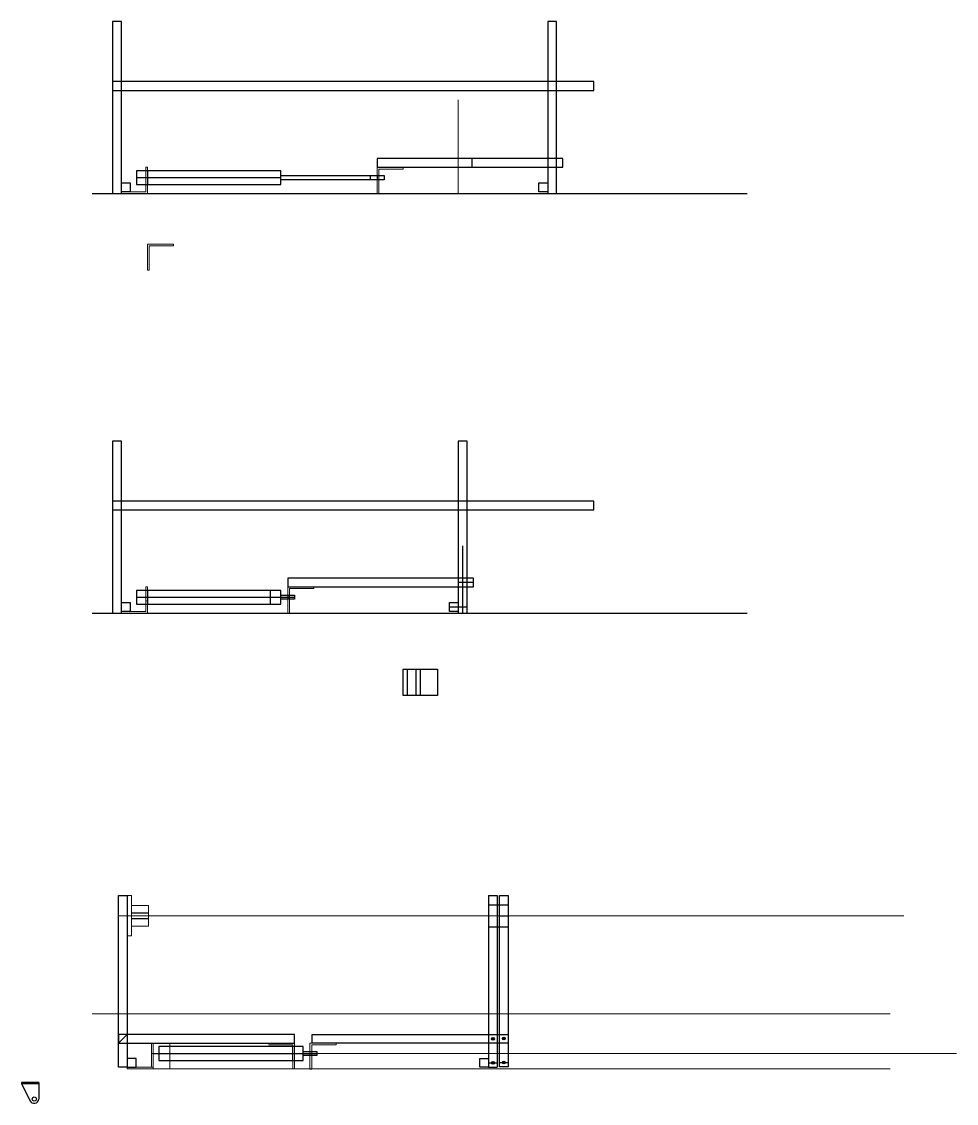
# Model space of a CAD drawing. Header units: millimetres. Extents: x -15418 to 43885, y -27590 to 23052.
# Drawn here: x -10622 to -9262, y -3074 to -1499 of the extents above; entities that cross this region are included whole.
import ezdxf

# ---------------------------------------------------------------- set-up
doc = ezdxf.new("R2010")
doc.units = ezdxf.units.MM
doc.header["$LTSCALE"] = 0.5
doc.layers.get('0').update_dxf_attribs({"lineweight": 5})
for name, color, linetype in [('Layer1', 1, 'Continuous'), ('Layer2', 2, 'Continuous'), ('Layer3', 9, 'Continuous')]:
    doc.layers.add(name, color=color, linetype=linetype)
doc.layers.add('Layer9', color=3, linetype='Continuous', lineweight=5)

msp = doc.modelspace()

# ---------------------------------------------------------------- hatches: boundary and pattern name
at = {"layer": 'Layer1', "true_color": 0xf8d731, "transparency": 33554661}
h = msp.add_hatch(dxfattribs=at)
h.set_pattern_fill('ANSI31', color=40, scale=0.52)
h.set_pattern_definition([(45, (-35046.7765, -17696.6497), (-1.1674333, 1.1674333), [])])
h.paths.add_polyline_path([(-10615.1912, -3043.1109), (-10619.1912, -3043.1109), (-10619.1912, -3044.6109), (-10615.1912, -3044.6109)])
h.paths.add_polyline_path([(-10599.1112, -3043.1109), (-10603.1112, -3043.1109), (-10603.1112, -3044.6109), (-10599.1112, -3044.6109)])

# ---------------------------------------------------------------- linework, layer by layer
at = {"transparency": 33554661}
for p, q in [((-9986.6148, -1749.4768), (-9986.6148, -1613.2144)), ((-9986.6148, -2360.0669), (-9986.6148, -2223.8045)), ((-10467.9812, -2770.961), (-10461.9812, -2770.961)), ((-10461.9812, -2770.961), (-10461.9812, -2829.961)), ((-10461.9812, -2785.461), (-10436.9812, -2785.461)), ((-10436.9812, -2785.461), (-10436.9812, -2815.461)), ((-10480.6812, -2800.461), (-9338.6472, -2800.461)), ((-10461.9812, -2800.461), (-10436.9812, -2800.461)), ((-10461.9812, -2815.461), (-10436.9812, -2815.461)), ((-10461.9812, -2829.961), (-10467.9812, -2829.961)), ((-10518.902, -2943.461), (-9358.4105, -2943.461)), ((-10432.9812, -3000.961), (-9262.3252, -3000.961)), ((-10467.9812, -3023.461), (-9358.4105, -3023.461))]:
    msp.add_line(p, q, dxfattribs=at)
at = {"layer": 'Layer1', "transparency": 33554661}
for p, q in [((-10476.6148, -1499.4768), (-10489.3148, -1499.4768)), ((-10489.3148, -1499.4768), (-10489.3148, -1749.4768)), ((-10476.6148, -1749.4768), (-10476.6148, -1499.4768)), ((-9843.9148, -1499.4768), (-9856.6148, -1499.4768)), ((-9856.6148, -1499.4768), (-9856.6148, -1749.4768)), ((-9843.9148, -1749.4768), (-9843.9148, -1499.4768)), ((-9789.3148, -1586.7768), (-10489.3148, -1586.7768)), ((-10489.3148, -1586.7768), (-10489.3148, -1599.4768)), ((-9789.3148, -1599.4768), (-9789.3148, -1586.7768)), ((-10489.3148, -1599.4768), (-9789.3148, -1599.4768)), ((-9834.6148, -1698.7768), (-10104.6148, -1698.7768)), ((-10104.6148, -1698.7768), (-10104.6148, -1711.4768)), ((-9966.6148, -1711.4768), (-9966.6148, -1698.7768)), ((-9834.6148, -1711.4768), (-9834.6148, -1698.7768)), ((-10104.6148, -1711.4768), (-9834.6148, -1711.4768)), ((-10114.6148, -1723.4768), (-10114.6148, -1729.4768)), ((-10476.6148, -1746.9768), (-10476.6148, -1734.2768)), ((-10476.6148, -1734.2768), (-10463.9148, -1734.2768)), ((-10463.9148, -1746.9768), (-10476.6148, -1746.9768)), ((-10463.9148, -1734.2768), (-10463.9148, -1746.9768)), ((-9869.3148, -1746.9768), (-9869.3148, -1734.2768)), ((-9869.3148, -1734.2768), (-9856.6148, -1734.2768)), ((-9856.6148, -1746.9768), (-9869.3148, -1746.9768)), ((-9856.6148, -1736.7768), (-9856.6148, -1749.4768)), ((-10489.3148, -1749.4768), (-10476.6148, -1749.4768)), ((-9856.6148, -1749.4768), (-9843.9148, -1749.4768)), ((-9856.6148, -1749.4768), (-9856.6148, -1749.4768)), ((-10476.6148, -2110.0669), (-10489.3148, -2110.0669)), ((-10489.3148, -2110.0669), (-10489.3148, -2360.0669)), ((-10476.6148, -2360.0669), (-10476.6148, -2110.0669)), ((-9973.9148, -2110.0669), (-9986.6148, -2110.0669)), ((-9986.6148, -2110.0669), (-9986.6148, -2360.0669)), ((-9973.9148, -2360.0669), (-9973.9148, -2110.0669)), ((-9789.3148, -2197.3669), (-10489.3148, -2197.3669)), ((-10489.3148, -2197.3669), (-10489.3148, -2210.0669)), ((-9789.3148, -2210.0669), (-9789.3148, -2197.3669)), ((-10489.3148, -2210.0669), (-9789.3148, -2210.0669)), ((-9964.6148, -2309.3669), (-10234.6148, -2309.3669)), ((-10234.6148, -2309.3669), (-10234.6148, -2322.0669)), ((-9964.6397, -2322.0669), (-9964.6397, -2309.3669)), ((-10234.6148, -2322.0669), (-9964.6148, -2322.0669)), ((-10476.6148, -2357.5669), (-10476.6148, -2344.8669)), ((-10476.6148, -2344.8669), (-10463.9148, -2344.8669)), ((-10463.9148, -2344.8669), (-10463.9148, -2357.5669)), ((-9999.3148, -2357.5669), (-9999.3148, -2344.8669)), ((-9999.3148, -2344.8669), (-9986.6148, -2344.8669)), ((-10489.3148, -2360.0669), (-10476.6148, -2360.0669)), ((-10463.9148, -2357.5669), (-10476.6148, -2357.5669)), ((-9986.6148, -2357.5669), (-9999.3148, -2357.5669)), ((-9986.6148, -2347.3669), (-9986.6148, -2360.0669)), ((-9986.6148, -2360.0669), (-9973.9148, -2360.0669)), ((-9986.6148, -2360.0669), (-9986.6148, -2360.0669)), ((-10061.0198, -2441.8173), (-10061.0198, -2479.8173)), ((-10048.3198, -2441.8173), (-10048.3198, -2479.8173)), ((-10480.6812, -3020.961), (-10480.6812, -2770.961)), ((-10480.6812, -2770.961), (-10466.6489, -2770.961)), ((-10467.9812, -2770.961), (-10467.9812, -3020.961)), ((-9942.5812, -2770.961), (-9942.5812, -3020.961)), ((-9942.5812, -2770.961), (-9929.8812, -2770.961)), ((-9942.5812, -2784.461), (-9914.1812, -2784.461)), ((-9929.8812, -2770.961), (-9929.8812, -3020.961)), ((-9926.8812, -2770.961), (-9914.1812, -2770.961)), ((-9926.8812, -3020.6023), (-9926.8812, -2770.961)), ((-9914.1812, -2770.961), (-9914.1812, -3020.6023)), ((-9926.8812, -2800.461), (-9914.1812, -2800.461)), ((-9942.5812, -2816.461), (-9914.1812, -2816.461)), ((-10224.8612, -2973.261), (-10480.6812, -2973.261)), ((-10480.6812, -2973.261), (-10480.6812, -2985.961)), ((-10480.6812, -2985.961), (-10467.9812, -2973.261)), ((-10224.8612, -2985.961), (-10224.8612, -2973.261)), ((-10199.1812, -2985.961), (-10199.1812, -2973.261)), ((-10199.1812, -2973.261), (-9914.1812, -2973.261)), ((-9914.1812, -2973.261), (-9914.1812, -2985.961)), ((-10480.6812, -2985.961), (-10224.8612, -2985.961)), ((-9914.1812, -2985.961), (-10199.1812, -2985.961)), ((-9938.2312, -2979.611), (-9934.2312, -2979.611)), ((-9936.2312, -2977.611), (-9936.2312, -2981.611)), ((-9922.5312, -2979.2523), (-9918.5312, -2979.2523)), ((-9920.5312, -2977.2523), (-9920.5312, -2981.2523)), ((-10430.4812, -3000.961), (-10406.3612, -3000.961)), ((-10227.3612, -3000.961), (-10199.8612, -3000.961)), ((-10467.9812, -3020.961), (-10480.6812, -3020.961)), ((-10455.2812, -3008.261), (-10467.9812, -3008.261)), ((-10467.9812, -3020.961), (-10455.2812, -3020.961)), ((-10455.2812, -3020.961), (-10455.2812, -3008.261)), ((-9955.2812, -3020.961), (-9955.2812, -3008.261)), ((-9955.2812, -3008.261), (-9942.5812, -3008.261)), ((-9942.5812, -3020.961), (-9955.2812, -3020.961)), ((-9942.5812, -3014.611), (-9929.8812, -3014.611)), ((-9942.5812, -3020.961), (-9929.8812, -3020.961)), ((-9936.2312, -3012.611), (-9936.2312, -3016.611)), ((-9926.8812, -3014.2523), (-9914.1812, -3014.2523)), ((-9914.1812, -3020.6023), (-9926.8812, -3020.6023)), ((-9920.5312, -3012.2523), (-9920.5312, -3016.2523)), ((-10596.6512, -3043.1109), (-10621.6512, -3043.1109)), ((-10621.6512, -3043.1109), (-10621.6512, -3044.6109)), ((-10621.6512, -3044.6109), (-10609.8325, -3069.5679)), ((-10621.6512, -3044.6109), (-10596.6512, -3044.6109)), ((-10619.1912, -3043.1109), (-10619.1912, -3044.6109)), ((-10617.1912, -3043.1109), (-10617.1912, -3044.6109)), ((-10615.1912, -3043.1109), (-10615.1912, -3044.6109)), ((-10603.1112, -3043.1109), (-10603.1112, -3044.6109)), ((-10599.1112, -3043.1109), (-10599.1112, -3044.6109)), ((-10596.6512, -3043.1109), (-10596.6512, -3067.2309)), ((-10603.2712, -3073.5309), (-10603.8512, -3073.5309))]:
    msp.add_line(p, q, dxfattribs=at)
for centre, radius in [((-9936.2312, -2979.611), 2), ((-9920.5312, -2979.2523), 2), ((-9936.2312, -3014.611), 2), ((-9920.5312, -3014.2523), 2), ((-10603.2712, -3067.2309), 3)]:
    msp.add_circle(centre, radius, dxfattribs=at)
msp.add_arc((-10603.5612, -3066.598), 6.9389, 205.3405781, 354.7671247, dxfattribs=at)
at = {"layer": 'Layer2', "transparency": 33554661}
for p, q in [((-10244.6148, -1716.4768), (-10454.6148, -1716.4768)), ((-10454.6148, -1716.4768), (-10454.6148, -1736.4768)), ((-10454.6148, -1726.4768), (-10244.6148, -1726.4768)), ((-10438.6148, -1716.4768), (-10438.6148, -1736.4768)), ((-10244.6148, -1736.4768), (-10244.6148, -1716.4768)), ((-10244.6148, -1729.4768), (-10244.6148, -1723.4768)), ((-10244.6148, -1723.4768), (-10114.6148, -1723.4768)), ((-10114.6148, -1729.4768), (-10244.6148, -1729.4768)), ((-10114.6148, -1723.4768), (-10094.6148, -1723.4768)), ((-10094.6148, -1729.4768), (-10114.6148, -1729.4768)), ((-10104.6148, -1723.4768), (-10104.6148, -1729.4768)), ((-10094.6148, -1723.4768), (-10094.6148, -1729.4768)), ((-10454.6148, -1736.4768), (-10244.6148, -1736.4768)), ((-10518.9851, -1749.4768), (-9566.7385, -1749.4768)), ((-9980.2648, -2360.0669), (-9980.2648, -2262.3315)), ((-10244.6148, -2327.0669), (-10454.6148, -2327.0669)), ((-10454.6148, -2327.0669), (-10454.6148, -2347.0669)), ((-10438.6148, -2327.0669), (-10438.6148, -2347.0669)), ((-10259.6148, -2347.0669), (-10259.6148, -2327.0669)), ((-10244.6148, -2347.0669), (-10244.6148, -2327.0669)), ((-9964.6397, -2315.7169), (-9986.6148, -2315.7169)), ((-10454.6148, -2337.0669), (-10224.6148, -2337.0669)), ((-10244.6148, -2334.0669), (-10224.6148, -2334.0669)), ((-10224.6148, -2340.0669), (-10244.6148, -2340.0669)), ((-10234.6148, -2334.0669), (-10234.6148, -2340.0669)), ((-10224.6148, -2334.0669), (-10224.6148, -2340.0669)), ((-10518.9851, -2360.0669), (-9566.7385, -2360.0669)), ((-10454.6148, -2347.0669), (-10244.6148, -2347.0669)), ((-9999.3148, -2351.2169), (-9973.9148, -2351.2169)), ((-10066.9698, -2441.8173), (-10016.9698, -2441.8173)), ((-10066.9698, -2479.8173), (-10066.9698, -2441.8173)), ((-10041.9698, -2441.8173), (-10041.9698, -2479.8173)), ((-10016.9698, -2441.8173), (-10016.9698, -2479.8173)), ((-10016.9698, -2479.8173), (-10066.9698, -2479.8173)), ((-10461.9812, -2796.461), (-10436.9812, -2796.461)), ((-10461.9812, -2804.461), (-10436.9812, -2804.461)), ((-10212.3612, -2990.961), (-10422.3612, -2990.961)), ((-10422.3612, -2990.961), (-10422.3612, -3010.961)), ((-10422.3612, -3000.961), (-10192.3612, -3000.961)), ((-10227.3612, -3010.961), (-10227.3612, -2990.961)), ((-10212.3612, -3010.961), (-10212.3612, -2990.961)), ((-10212.3612, -2997.961), (-10192.3612, -2997.961)), ((-10192.3612, -3003.961), (-10212.3612, -3003.961)), ((-10192.3612, -2997.961), (-10192.3612, -3003.961)), ((-10422.3612, -3010.961), (-10212.3612, -3010.961))]:
    msp.add_line(p, q, dxfattribs=at)
at = {"layer": 'Layer3', "transparency": 33554661}
msp.add_line((-10435.9812, -2800.461), (-10436.9812, -2800.461), dxfattribs=at)
at = {"layer": 'Layer9', "transparency": 33554661}
for p, q in [((-10441.1148, -1746.9768), (-10441.1148, -1711.4768)), ((-10441.1148, -1711.4768), (-10438.6148, -1711.4768)), ((-10438.6148, -1711.4768), (-10438.6148, -1749.4768)), ((-10104.6148, -1749.4768), (-10104.6148, -1711.4768)), ((-10104.6148, -1711.4768), (-10066.6148, -1711.4768)), ((-10066.6148, -1713.9768), (-10102.1148, -1713.9768)), ((-10102.1148, -1713.9768), (-10102.1148, -1749.4768)), ((-10066.6148, -1711.4768), (-10066.6148, -1713.9768)), ((-10441.1148, -1726.4768), (-10438.6148, -1726.4768)), ((-10476.6148, -1749.4768), (-10476.6148, -1746.9768)), ((-10476.6148, -1746.9768), (-10441.1148, -1746.9768)), ((-10438.6148, -1749.4768), (-10476.6148, -1749.4768)), ((-10102.1148, -1749.4768), (-10104.6148, -1749.4768)), ((-10438.6148, -1861.1117), (-10438.6148, -1823.1117)), ((-10438.6148, -1823.1117), (-10400.6148, -1823.1117)), ((-10400.6148, -1825.6117), (-10436.1148, -1825.6117)), ((-10436.1148, -1825.6117), (-10436.1148, -1861.1117)), ((-10400.6148, -1823.1117), (-10400.6148, -1825.6117)), ((-10436.1148, -1861.1117), (-10438.6148, -1861.1117)), ((-10441.1148, -2357.5669), (-10441.1148, -2322.0669)), ((-10441.1148, -2322.0669), (-10438.6148, -2322.0669)), ((-10438.6148, -2322.0669), (-10438.6148, -2360.0669)), ((-10234.6148, -2360.0669), (-10234.6148, -2322.0669)), ((-10234.6148, -2322.0669), (-10196.6148, -2322.0669)), ((-10196.6148, -2324.5669), (-10232.1148, -2324.5669)), ((-10232.1148, -2324.5669), (-10232.1148, -2360.0669)), ((-10196.6148, -2322.0669), (-10196.6148, -2324.5669)), ((-10441.1148, -2337.0669), (-10438.6148, -2337.0669)), ((-10441.1148, -2342.0669), (-10438.6148, -2342.0669)), ((-10476.6148, -2360.0669), (-10476.6148, -2357.5669)), ((-10476.6148, -2357.5669), (-10441.1148, -2357.5669)), ((-10438.6148, -2360.0669), (-10476.6148, -2360.0669)), ((-10232.1148, -2360.0669), (-10234.6148, -2360.0669)), ((-10430.4812, -2985.961), (-10432.9812, -2985.961)), ((-10432.9812, -2985.961), (-10432.9812, -3020.961)), ((-10430.4812, -3020.961), (-10430.4812, -2985.961)), ((-10406.3612, -2985.961), (-10406.3612, -3023.961)), ((-10224.8612, -2985.961), (-10262.8612, -2985.961)), ((-10262.8612, -2988.461), (-10227.3612, -2988.461)), ((-10227.3612, -2988.461), (-10227.3612, -3023.961)), ((-10224.8612, -3023.961), (-10224.8612, -2985.961)), ((-10202.3612, -3023.961), (-10202.3612, -2985.961)), ((-10202.3612, -3023.961), (-10202.3612, -2985.961)), ((-10202.3612, -2985.961), (-10164.3612, -2985.961)), ((-10164.3612, -2988.461), (-10199.8612, -2988.461)), ((-10199.8612, -2988.461), (-10199.8612, -3023.961)), ((-10164.3612, -2985.961), (-10164.3612, -2988.461)), ((-10430.4812, -3000.961), (-10432.9812, -3000.961)), ((-10467.9812, -3020.961), (-10432.9812, -3020.961)), ((-10467.9812, -3023.461), (-10467.9812, -3020.961)), ((-10432.9812, -3020.961), (-10430.4812, -3020.961)), ((-10430.4812, -3020.961), (-10430.4812, -3023.461)), ((-10430.4812, -3023.461), (-10467.9812, -3023.461)), ((-10199.8612, -3023.961), (-10202.3612, -3023.961))]:
    msp.add_line(p, q, dxfattribs=at)

doc.saveas('drawing.dxf')
